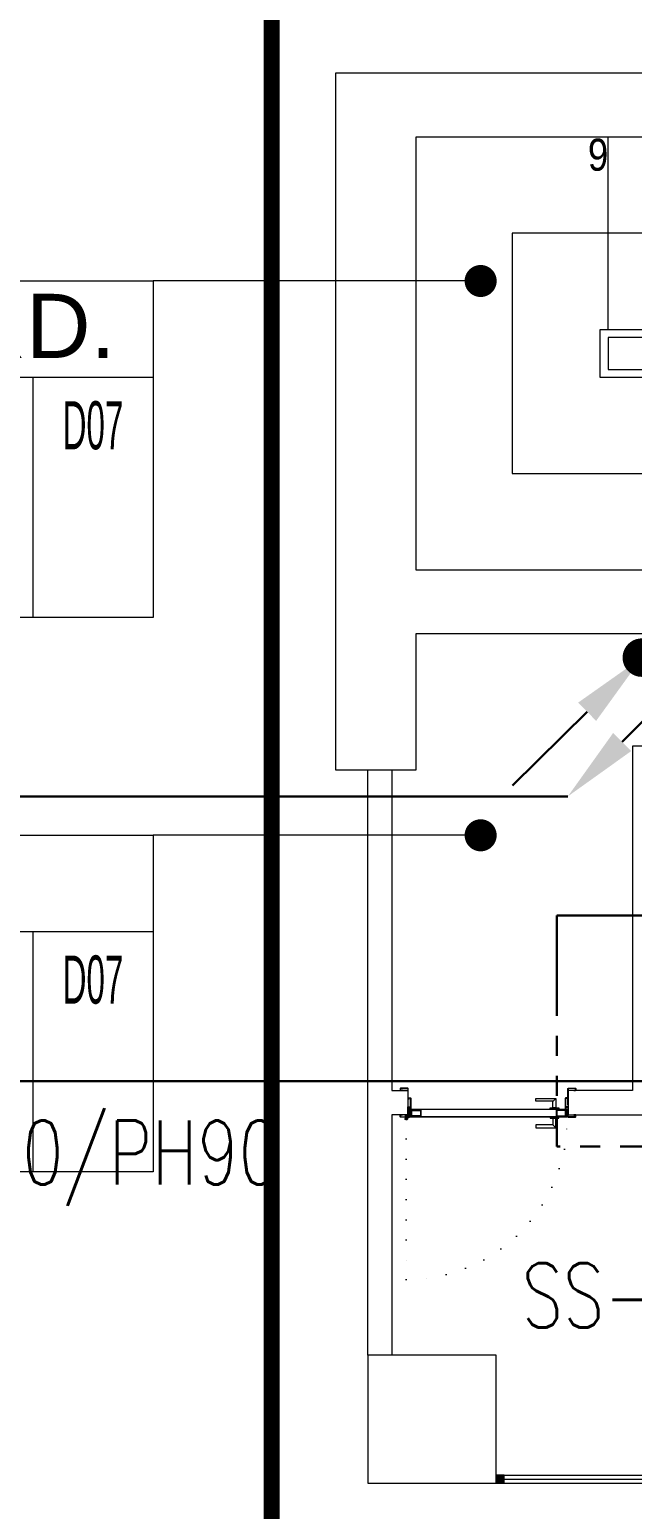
# Model space of a CAD drawing. Header units: metres. Extents: x -13545 to 152404, y -11890 to 28436.
# Drawn here: x 92371 to 92747, y 1584 to 2507 of the extents above; entities that cross this region are included whole.
import ezdxf
from ezdxf.enums import TextEntityAlignment as Align

# ---------------------------------------------------------------- set-up
doc = ezdxf.new("R2010")
doc.units = ezdxf.units.M
doc.header["$LTSCALE"] = 100
doc.header["$MEASUREMENT"] = 0
for name, pattern in [('DOT2', [0.125, 0, -0.125]), ('HIDDEN', [0.375, 0.25, -0.125]), ('PHANTOM2', [1.25, 0.625, -0.125, 0.125, -0.125, 0.125, -0.125])]:
    doc.linetypes.add(name, pattern=pattern)
doc.layers.get('0').update_dxf_attribs({"color": 9, "lineweight": 9})
for name, color, linetype, lineweight in [('00', 9, 'Continuous', 9), ('01', 9, 'Continuous', 9), ('06B', 9, 'Continuous', 9), ('06D', 9, 'Continuous', 9), ('10', 9, 'Continuous', 9), ('15', 9, 'Continuous', 9), ('19', 9, 'Continuous', 9), ('20', 9, 'DOT2', 9), ('21', 9, 'Continuous', 9), ('21_mahal200', 9, 'Continuous', 9), ('E-KABLO', 7, 'Continuous', 30), ('E-OK', 3, 'Continuous', 30), ('E-YANGIN', 7, 'Continuous', 30), ('E-YAZI', 7, 'Continuous', 30)]:
    doc.layers.add(name, color=color, linetype=linetype, lineweight=lineweight)
doc.styles.add('Arial', font='arial.ttf', dxfattribs={"height": 2.5})
doc.styles.add('ILGAZ', font='txttw.shx')
doc.styles.add('MuuM_TEXT-STANDART', font='ARIALN.TTF')
doc.dimstyles.new('MuuM_DIM200', dxfattribs={"dimscale": 20, "dimtxt": 2, "dimasz": 1, "dimexe": 1, "dimexo": 1, "dimgap": 1, "dimtad": 1, "dimdec": 1, "dimrnd": 0.5, "dimdsep": 46, "dimtxsty": 'MuuM_TEXT-STANDART', "dimblk": 'ARCHTICK', "dimcen": 0, "dimdle": 0.15, "dimclrd": 256, "dimclre": 256, "dimclrt": 256, "dimadec": 0, "dimazin": 0, "dimtfac": 5, "dimtdec": 1, "dimtix": 1, "dimtmove": 2, "dimatfit": 3, "dimldrblk": 'DOT', "dimfxl": 3, "dimfxlon": 1, "dimtolj": 1, "dimlwd": -1, "dimlwe": -1, "dimarcsym": 0})

# ---------------------------------------------------------------- blocks, each defined once
blk = doc.blocks.new('*U201')
at = {"layer": 'E-OK', "color": 3, "linetype": 'Continuous'}
blk.add_line((84.9, 84.8), (200.6, 200.5), dxfattribs=at)
at = {"layer": 'E-OK', "color": 4, "linetype": 'Continuous', "const_width": 30}
blk.add_lwpolyline([(-15, 0, 1), (15, 0, 1)], format="xyb", close=True, dxfattribs=at)
at = {"layer": 'E-OK', "color": 3, "linetype": 'Continuous'}
blk.add_solid([(99, 70.7), (70.7, 99), (0, 0)], dxfattribs=at)
blk = doc.blocks.new('*U200')
at = {"layer": 'E-OK', "color": 3, "linetype": 'Continuous'}
blk.add_line((-126.3, -126.2), (0, 0), dxfattribs=at)
at = {"layer": 'E-OK', "color": 4, "linetype": 'Continuous', "const_width": 30}
blk.add_lwpolyline([(-15, 0, 1), (15, 0, 1)], format="xyb", close=True, dxfattribs=at)
at = {"layer": 'E-OK', "color": 3, "linetype": 'Continuous'}
blk.add_solid([(-112.2, -140.4), (-140.4, -112.1), (-211.2, -211)], dxfattribs=at)
blk = doc.blocks.new('p-kolon_80x80')
blk.add_lwpolyline([(-40, -40), (40, -40), (40, 40), (-40, 40)], close=True)
blk = doc.blocks.new('1.Bod.Ara.Sitatik Elk')
at = {"layer": '01'}
blk.add_lwpolyline([(8420, -6500), (8420, -6500), (8420, -6460), (8420, -6150), (9220, -6150), (9220, -6190), (8470, -6190), (8470, -6460), (9015, -6460), (9015, -6545), (9220, -6545), (9220, -6585), (8975, -6585), (8975, -6500), (8470, -6500), (8470, -6585), (8420, -6585), (8420, -6500)], close=True, dxfattribs=at)
blk.add_blockref('p-kolon_80x80', (8480, -6990), dxfattribs=at)
blk = doc.blocks.new('_ArchTick')
at = {"color": 0, "linetype": 'ByBlock', "const_width": 0.15}
blk.add_lwpolyline([(-0.5, -0.5), (0.5, 0.5)], dxfattribs=at)
blk = doc.blocks.new('_Dot')
at = {"color": 0, "linetype": 'ByBlock', "lineweight": -2}
blk.add_line((-0.5, 0), (-1, 0), dxfattribs=at)
at = {"color": 0, "linetype": 'ByBlock', "const_width": 0.5}
blk.add_lwpolyline([(-0.25, 0, 1), (0.25, 0, 1)], format="xyb", close=True, dxfattribs=at)
blk = doc.blocks.new('0_roomno2')
blk.add_lwpolyline([(19.375, -10.5), (0, -10.5), (0, 0), (19.375, 0)], close=True)
for points in [[(0, -3), (19.375, -3)], [(8.125, -3), (8.125, -10.5)], [(11.875, -3), (11.875, -10.5)], [(15.625, -3), (15.625, -10.5)], [(0, -6.75), (8.125, -6.75)]]:
    blk.add_lwpolyline(points)
at = {"style": 'MuuM_TEXT-STANDART', "width": 0.6}
blk.add_text('H:', height=1.5, dxfattribs=at).set_placement((0.35, -8.608), align=Align.MIDDLE_LEFT)
at = {"style": 'Arial'}
blk.add_attdef('ODANO', (0, 1.17), '', height=2, dxfattribs=at)
blk.add_attdef('MEKANADI', text='', height=2, dxfattribs=at).set_placement((0.35, -3), align=Align.BOTTOM_LEFT)
at = {"style": 'MuuM_TEXT-STANDART', "width": 0.6}
for tag, p in [('M2', (0.35, -4.875)), ('TEMIZTAVANYUKSEKLIGI', (1.8, -8.608))]:
    blk.add_attdef(tag, text='', height=1.5, dxfattribs=at).set_placement(p, align=Align.MIDDLE_LEFT)
for tag, p in [('YER01', (10, -4.5)), ('TAVAN01', (13.75, -4.5)), ('DUVAR01', (17.5, -4.5)), ('YER02', (10, -6.75)), ('TAVAN02', (13.75, -6.75)), ('DUVAR02', (17.5, -6.75)), ('YER03', (10, -9)), ('TAVAN03', (13.75, -9)), ('DUVAR03', (17.5, -9))]:
    blk.add_attdef(tag, text='', height=1.5, dxfattribs=at).set_placement(p, align=Align.MIDDLE_CENTER)
blk = doc.blocks.new('p-M01-M02_merdiven-1050')
at = {"layer": '19'}
h = blk.add_hatch(color=256, dxfattribs=at)
h.dxf.hatch_style = 1
edge = h.paths.add_edge_path()
edge.add_arc((210, -344), 10, 270, 630)
h = blk.add_hatch(color=256, dxfattribs=at)
h.dxf.hatch_style = 1
h.paths.add_polyline_path([(84, -372), (36, -372), (60, -396.04)])
at = {"layer": '19', "linetype": 'Continuous'}
for points in [[(210, -344), (210, -120), (210, -60), (60, -60), (60, -372)], [(145, -200.74), (145, -120), (125, -120), (125, -120), (125, -367), (140, -367), (140, -372), (120, -372), (120, -367), (120, -115), (120, -115), (150, -115), (150, -198.41)], [(150, -120), (270, -120)], [(145, -200.74), (270, -142.41)], [(0, -148), (120, -148)], [(145, -206.33), (270, -148)], [(150, -148), (258.02, -148)], [(0, -176), (120, -176)], [(150, -176), (198.02, -176)], [(210, -176), (270, -176)], [(0, -204), (120, -204)], [(150, -204), (270, -204)], [(0, -232), (120, -232)], [(150, -232), (270, -232)], [(0, -260), (120, -260)], [(150, -260), (270, -260)], [(0, -288), (120, -288)], [(150, -288), (270, -288)], [(0, -316), (120, -316)], [(150, -316), (270, -316)], [(0, -344), (120, -344)], [(150, -344), (270, -344)], [(0, -372), (120, -372)]]:
    blk.add_lwpolyline(points, dxfattribs=at)
at = {"layer": '19'}
for points in [[(145, -206.33), (270, -148)], [(150, -204), (150, -372), (150, -372), (145, -372), (145, -372), (145, -206.33)]]:
    blk.add_lwpolyline(points, dxfattribs=at)
blk.add_lwpolyline([(84, -372), (36, -372), (60, -396.04)], close=True, dxfattribs=at)
blk.add_circle((210, -344), 10, dxfattribs=at)
blk = doc.blocks.new('gr-p-barel kilitli kapı kolu')
at = {"flags": 128}
for points in [[(-0.9, 0.8), (-0.9, 4.9), (-11.7, 4.9), (-11.7, 6.7), (0.9, 6.7), (0.9, 0.8)], [(-0.8, 5), (0.8, 6.6)]]:
    blk.add_lwpolyline(points, dxfattribs=at)
blk.add_lwpolyline([(-2.75, 0), (-2.75, 0.7), (2.75, 0.7), (2.75, 0)])
blk.add_lwpolyline([(-1.3, 0.7), (1.3, 0.7), (1.3, 0.8), (-1.3, 0.8)], close=True)
blk = doc.blocks.new('prf-scr2')
at = {"linetype": 'DOT2', "ltscale": 10}
blk.add_line((0, 0.19), (0, -1.06), dxfattribs=at)
for p, q in [((0.09, -0.24), (-0.09, -0.2)), ((-0.09, -0.24), (0.09, -0.28)), ((0.09, -0.32), (-0.09, -0.28)), ((-0.09, -0.32), (0.09, -0.36)), ((0.09, -0.4), (-0.09, -0.36)), ((-0.09, -0.4), (0.09, -0.44)), ((0.09, -0.48), (-0.09, -0.44)), ((-0.09, -0.48), (0.09, -0.52)), ((0.09, -0.56), (-0.09, -0.52)), ((-0.09, -0.56), (0.09, -0.6)), ((0.09, -0.64), (-0.09, -0.6)), ((-0.09, -0.64), (0.09, -0.68)), ((0.09, -0.72), (-0.09, -0.68)), ((-0.09, -0.72), (0.09, -0.76)), ((0.06, -0.84), (-0.08, -0.76)), ((-0.07, -0.8), (0.06, -0.84)), ((0.09, -0.17), (0, -0.15)), ((0, -0.18), (0.09, -0.2))]:
    blk.add_line(p, q)
blk.add_lwpolyline([(0.23, 0), (-0.23, 0), (-0.23, -0.01), (-0.12, -0.14), (0.12, -0.14), (0.23, -0.01), (0.23, 0)], close=True)
for points in [[(0.23, -0.01), (-0.23, -0.01)], [(-0.09, -0.14), (-0.09, -0.2), (-0.12, -0.22), (-0.12, -0.23), (-0.09, -0.24), (-0.09, -0.28), (-0.12, -0.3), (-0.12, -0.31), (-0.09, -0.32), (-0.09, -0.36), (-0.12, -0.38), (-0.12, -0.39), (-0.09, -0.4), (-0.09, -0.44), (-0.12, -0.46), (-0.12, -0.46), (-0.09, -0.48), (-0.09, -0.52), (-0.12, -0.54), (-0.12, -0.54), (-0.09, -0.56), (-0.09, -0.6), (-0.12, -0.62), (-0.12, -0.62), (-0.09, -0.64), (-0.09, -0.68), (-0.12, -0.69), (-0.12, -0.7), (-0.09, -0.72), (-0.09, -0.73), (-0.08, -0.76), (-0.1, -0.77), (-0.1, -0.78), (-0.07, -0.8), (-0.01, -0.94), (0, -0.95), (0.01, -0.94), (0.08, -0.76), (0.09, -0.76), (0.12, -0.74), (0.12, -0.73), (0.09, -0.72), (0.09, -0.68), (0.12, -0.66), (0.12, -0.66), (0.09, -0.64), (0.09, -0.6), (0.12, -0.58), (0.12, -0.58), (0.09, -0.56), (0.09, -0.52), (0.12, -0.5), (0.12, -0.5), (0.09, -0.48), (0.09, -0.44), (0.12, -0.43), (0.12, -0.42), (0.09, -0.4), (0.09, -0.36), (0.12, -0.35), (0.12, -0.34), (0.09, -0.32), (0.09, -0.28), (0.12, -0.27), (0.12, -0.26), (0.09, -0.24), (0.09, -0.2), (0.12, -0.19), (0.12, -0.18), (0.09, -0.17), (0.09, -0.14)]]:
    blk.add_lwpolyline(points)
blk = doc.blocks.new('K-SAC-01')
at = {"layer": '10'}
for points in [[(-4.6, 16.2, -0.414214), (-4.5, 16.3), (-0.1, 16.3, -0.414214), (0, 16.2), (0, 5.9), (0.2, 5.9), (0.2, 16.2, 0.414214), (-0.1, 16.5), (-4.5, 16.5, 0.414214), (-4.8, 16.2), (-4.8, 15.3, 0.414214), (-4.5, 15), (-3.4, 15), (-3.4, 15.2), (-4.5, 15.2, -0.414214), (-4.6, 15.3)], [(0.2, 10.3, -0.414214), (0.5, 10.6), (1.5, 10.6, -0.414214), (1.8, 10.3), (1.8, 3.9, -0.414214), (1.5, 3.6, -0.414214), (1.2, 3.9), (1.2, 4.8), (0.2, 4.8), (0.2, -1.2, -0.414214), (-0.1, -1.5), (-4.5, -1.5, -0.414214), (-4.8, -1.2), (-4.8, -0.3, -0.414214), (-4.5, 0), (-3.4, 0), (-3.4, -0.2), (-4.5, -0.2, 0.414214), (-4.6, -0.3), (-4.6, -1.2, 0.414214), (-4.5, -1.3), (-0.1, -1.3, 0.414214), (0, -1.2), (0, 5), (1.4, 5), (1.4, 3.9, 0.414214), (1.5, 3.8, 0.414214), (1.6, 3.9), (1.6, 10.3, 0.414214), (1.5, 10.4), (0.5, 10.4, 0.414214), (0.4, 10.3), (0.4, 9.4), (0.2, 9.4)], [(99.8, 10.3, 0.414214), (99.5, 10.6), (98.5, 10.6, 0.414214), (98.2, 10.3), (98.2, 3.9, 0.414214), (98.5, 3.6, 0.414214), (98.8, 3.9), (98.8, 4.8), (99.8, 4.8), (99.8, -1.2, 0.414214), (100.1, -1.5), (104.5, -1.5, 0.414214), (104.8, -1.2), (104.8, -0.3, 0.414214), (104.5, 0), (103.4, 0), (103.4, -0.2), (104.5, -0.2, -0.414214), (104.6, -0.3), (104.6, -1.2, -0.414214), (104.5, -1.3), (100.1, -1.3, -0.414214), (100, -1.2), (100, 5), (98.6, 5), (98.6, 3.9, -0.414214), (98.5, 3.8, -0.414214), (98.4, 3.9), (98.4, 10.3, -0.414214), (98.5, 10.4), (99.5, 10.4, -0.414214), (99.6, 10.3), (99.6, 9.4), (99.8, 9.4)], [(104.6, 16.2, 0.414214), (104.5, 16.3), (100.1, 16.3, 0.414214), (100, 16.2), (100, 5.9), (99.8, 5.9), (99.8, 16.2, -0.414214), (100.1, 16.5), (104.5, 16.5, -0.414214), (104.8, 16.2), (104.8, 15.3, -0.414214), (104.5, 15), (103.4, 15), (103.4, 15.2), (104.5, 15.2, 0.414214), (104.6, 15.3)], [(-0.38, -2.01), (1, -1.37), (1, 1.5), (1.2, 1.5), (1.2, -1.5), (-0.27, -2.18, -14.796002)]]:
    blk.add_lwpolyline(points, format="xyb", close=True, dxfattribs=at)
for points in [[(98.8, 0.15), (98.8, 2.15), (99.1, 2.15), (99.1, 3.19), (1.5, 3.19), (1.5, 2.15), (1.8, 2.15), (1.8, 0.15), (1.5, 0.15), (1.5, 1.85), (1.2, 1.85), (1.2, 3.49), (99.4, 3.49), (99.4, 1.85), (99.1, 1.85), (99.1, 0.15)], [(98.8, 2.15), (98.8, 0.15), (99.4, 0.15), (99.4, -1.5), (1.2, -1.5), (1.2, 0.15), (1.8, 0.15), (1.8, 2.15), (2.1, 2.15), (2.1, -0.15), (1.5, -0.15), (1.5, -1.2), (99.1, -1.2), (99.1, -0.15), (98.5, -0.15), (98.5, 2.15), (98.8, 2.15)]]:
    blk.add_lwpolyline(points, dxfattribs=at)
for points in [[(2.1, 3), (8.1, 3), (8.1, -1), (2.1, -1)], [(2.4, 2.7), (7.8, 2.7), (7.8, -0.7), (2.4, -0.7)], [(98.5, 3), (92.5, 3), (92.5, -1), (98.5, -1)], [(98.2, 2.7), (92.8, 2.7), (92.8, -0.7), (98.2, -0.7)]]:
    blk.add_lwpolyline(points, close=True, dxfattribs=at)
blk.add_circle((-0.95, -2.5), 0.55, dxfattribs=at)
at = {"layer": '20', "linetype": 'HIDDEN'}
for points in [[(-0.2, -1.3), (-0.2, 0), (-1.7, 0), (-1.7, -1.3)], [(-0.4, -1.99), (-0.4, -0.2), (-1.5, -0.2), (-1.5, -1.99)]]:
    blk.add_lwpolyline(points, dxfattribs=at)
at = {"layer": '20'}
blk.add_lwpolyline([(-0.95, -2.5), (-0.95, -102.85)], dxfattribs=at)
blk.add_arc((-0.95, -2.5), 100.35, 270, 1.51314, dxfattribs=at)
at = {"layer": '06B'}
blk.add_blockref('gr-p-barel kilitli kapı kolu', (91.4, 3.51), dxfattribs=at)
at = {"layer": '06B', "xscale": -1, "rotation": 180}
blk.add_blockref('gr-p-barel kilitli kapı kolu', (91.4, -1.51), dxfattribs=at)
at = {"layer": '10', "xscale": -1, "rotation": 90}
blk.add_blockref('prf-scr2', (1.5, 1), dxfattribs=at)
at = {"layer": '10', "rotation": 270}
blk.add_blockref('prf-scr2', (99.1, 1.22), dxfattribs=at)
blk = doc.blocks.new('prf-10x10')
blk.add_lwpolyline([(-5, -5), (5, -5), (5, 5), (-5, 5)], close=True)
at = {"color": 255}
blk.add_solid([(-5, -5), (5, -5), (-5, 5), (5, 5)], dxfattribs=at)
at = {"layer": '10'}
blk.add_point((0, 0), dxfattribs=at)
blk = doc.blocks.new('p-dog-ser-620')
at = {"layer": '06D'}
for points in [[(-620, 5), (-5, 5)], [(-620, 0), (-5, 0)]]:
    blk.add_lwpolyline(points, dxfattribs=at)
at = {"layer": '15'}
blk.add_lwpolyline([(-620, 2.5), (-5, 2.5)], dxfattribs=at)
at = {"layer": '10', "xscale": 0.5, "yscale": 0.5, "rotation": 90}
for p in [(-617.5, 2.5), (-460, 2.5), (-305, 2.5), (-155, 2.5), (-2.5, 2.5)]:
    blk.add_blockref('prf-10x10', p, dxfattribs=at)
blk = doc.blocks.new('1.Bod.Ara.Mimari Elk')
at = {"layer": '00'}
for p, q in [((8605, -6570), (8605, -6785)), ((8605, -6785), (8565, -6785)), ((8565, -6785), (8565, -6800)), ((8565, -6800), (8630, -6800))]:
    blk.add_line(p, q, dxfattribs=at)
for points in [[(8670, -6500), (8670, -6570), (8605, -6570)], [(8455, -6585), (8455, -6785), (8465, -6785), (8465, -6800), (8455, -6800), (8455, -6950), (8440, -6950), (8440, -6585)]]:
    blk.add_lwpolyline(points, dxfattribs=at)
at = {"layer": '20', "ltscale": 2, "const_width": 10}
blk.add_lwpolyline([(8380, -5050), (8380, -8690), (12080, -8690), (12080, -6110), (9520, -6110), (9520, -5050)], close=True, dxfattribs=at)
at = {"rotation": 90}
blk.add_blockref('p-M01-M02_merdiven-1050', (8470, -6460), dxfattribs=at)
blk.add_blockref('K-SAC-01', (8465, -6800))
at = {"layer": '10'}
blk.add_blockref('p-dog-ser-620', (9140, -7030), dxfattribs=at)
at = {"layer": '21_mahal200'}
ref = blk.add_blockref('0_roomno2', (7918.66, -6279.81), dxfattribs=dict(at, xscale=20, yscale=20, zscale=20))
ref.add_attrib('ODANO', 'B1A-08', (7918.66, -6271.17), dxfattribs={"layer": '0', "height": 40, "style": 'Arial'})
ref.add_attrib('MEKANADI', 'M04 Y.MERD.', dxfattribs={"layer": '0', "height": 40, "style": 'Arial'}).set_placement((7925.66, -6339.81), align=Align.BOTTOM_LEFT)
ref.add_attrib('M2', '##### m2', dxfattribs={"layer": '0', "height": 30, "style": 'MuuM_TEXT-STANDART', "width": 0.6}).set_placement((7925.66, -6377.31), align=Align.MIDDLE_LEFT)
ref.add_attrib('TEMIZTAVANYUKSEKLIGI', '- M', dxfattribs={"layer": '0', "height": 30, "style": 'MuuM_TEXT-STANDART', "width": 0.6}).set_placement((7954.66, -6451.97), align=Align.MIDDLE_LEFT)
ref.add_attrib('YER01', 'Y03', dxfattribs={"layer": '0', "height": 30, "style": 'MuuM_TEXT-STANDART', "width": 0.6}).set_placement((8118.66, -6369.81), align=Align.MIDDLE_CENTER)
ref.add_attrib('TAVAN01', 'T09', dxfattribs={"layer": '0', "height": 30, "style": 'MuuM_TEXT-STANDART', "width": 0.6}).set_placement((8193.66, -6369.81), align=Align.MIDDLE_CENTER)
ref.add_attrib('DUVAR01', 'D07', dxfattribs={"layer": '0', "height": 30, "style": 'MuuM_TEXT-STANDART', "width": 0.6}).set_placement((8268.66, -6369.81), align=Align.MIDDLE_CENTER)
ref.add_attrib('YER02', 'Y04', dxfattribs={"layer": '0', "height": 30, "style": 'MuuM_TEXT-STANDART', "width": 0.6}).set_placement((8118.66, -6414.81), align=Align.MIDDLE_CENTER)
ref = blk.add_blockref('0_roomno2', (7918.66, -6625.67), dxfattribs=dict(at, xscale=20, yscale=20, zscale=20))
ref.add_attrib('ODANO', 'B1A-14', (7918.66, -6617.02), dxfattribs={"layer": '0', "height": 40, "style": 'Arial'})
ref.add_attrib('MEKANADI', 'ELEK. O.', dxfattribs={"layer": '0', "height": 40, "style": 'Arial'}).set_placement((7925.66, -6685.67), align=Align.BOTTOM_LEFT)
ref.add_attrib('M2', '#### m2', dxfattribs={"layer": '0', "height": 30, "style": 'MuuM_TEXT-STANDART', "width": 0.6}).set_placement((7925.66, -6723.17), align=Align.MIDDLE_LEFT)
ref.add_attrib('TEMIZTAVANYUKSEKLIGI', '2.20 M', dxfattribs={"layer": '0', "height": 30, "style": 'MuuM_TEXT-STANDART', "width": 0.6}).set_placement((7954.66, -6797.83), align=Align.MIDDLE_LEFT)
ref.add_attrib('YER01', 'Y01', dxfattribs={"layer": '0', "height": 30, "style": 'MuuM_TEXT-STANDART', "width": 0.6}).set_placement((8118.66, -6715.67), align=Align.MIDDLE_CENTER)
ref.add_attrib('TAVAN01', 'T09', dxfattribs={"layer": '0', "height": 30, "style": 'MuuM_TEXT-STANDART', "width": 0.6}).set_placement((8193.66, -6715.67), align=Align.MIDDLE_CENTER)
ref.add_attrib('DUVAR01', 'D07', dxfattribs={"layer": '0', "height": 30, "style": 'MuuM_TEXT-STANDART', "width": 0.6}).set_placement((8268.66, -6715.67), align=Align.MIDDLE_CENTER)
at = {"layer": '21', "style": 'MuuM_TEXT-STANDART'}
blk.add_text('9', height=20, dxfattribs=at).set_placement((8590, -6211), align=Align.RIGHT)
at = {"layer": '21_mahal200'}
for points in [[(8510.4, -6279.81), (8306.16, -6279.81)], [(8510.4, -6625.67), (8306.16, -6625.67)]]:
    blk.add_leader(points, dimstyle='MuuM_DIM200', override={"dimasz": 1, "dimfxl": 10}, dxfattribs=at)

msp = doc.modelspace()

# ---------------------------------------------------------------- linework, layer by layer
at = {"layer": 'E-KABLO', "color": 6, "linetype": 'PHANTOM2'}
for p, q in [((92700.01, 1954.27), (92700.01, 1810.19)), ((92753.06, 1954.27), (92700.01, 1954.27)), ((92802.14, 1810.19), (92700.01, 1810.19))]:
    msp.add_line(p, q, dxfattribs=at)
at = {"layer": 'E-YANGIN'}
for p, q in [((91760.31, 2028.62), (92706.91, 2028.62)), ((92756.8, 1851.03), (91978.92, 1851.03))]:
    msp.add_line(p, q, dxfattribs=at)

# ---------------------------------------------------------------- block references
for name in ['1.Bod.Ara.Mimari Elk', '1.Bod.Ara.Sitatik Elk']:
    msp.add_blockref(name, (84142.16, 8630))
at = {"layer": 'E-OK', "xscale": -0.4, "yscale": 0.4, "zscale": 0.4}
for name, p, rotation in [('*U201', (92753.06, 2115.19), 89.7080516101751), ('*U200', (92791.33, 2113.09), 270)]:
    msp.add_blockref(name, p, dxfattribs=dict(at, rotation=rotation))

# ---------------------------------------------------------------- texts
at = {"layer": 'E-YAZI', "color": 3, "style": 'ILGAZ', "width": 0.75}
for s, p in [('4x1.5 LIHCH-Fe180/PH90', (91987.39, 1786.45)), ('SS-A2-2', (92678.2, 1697.29))]:
    msp.add_text(s, height=40, dxfattribs=at).set_placement(p)

doc.saveas('drawing.dxf')
